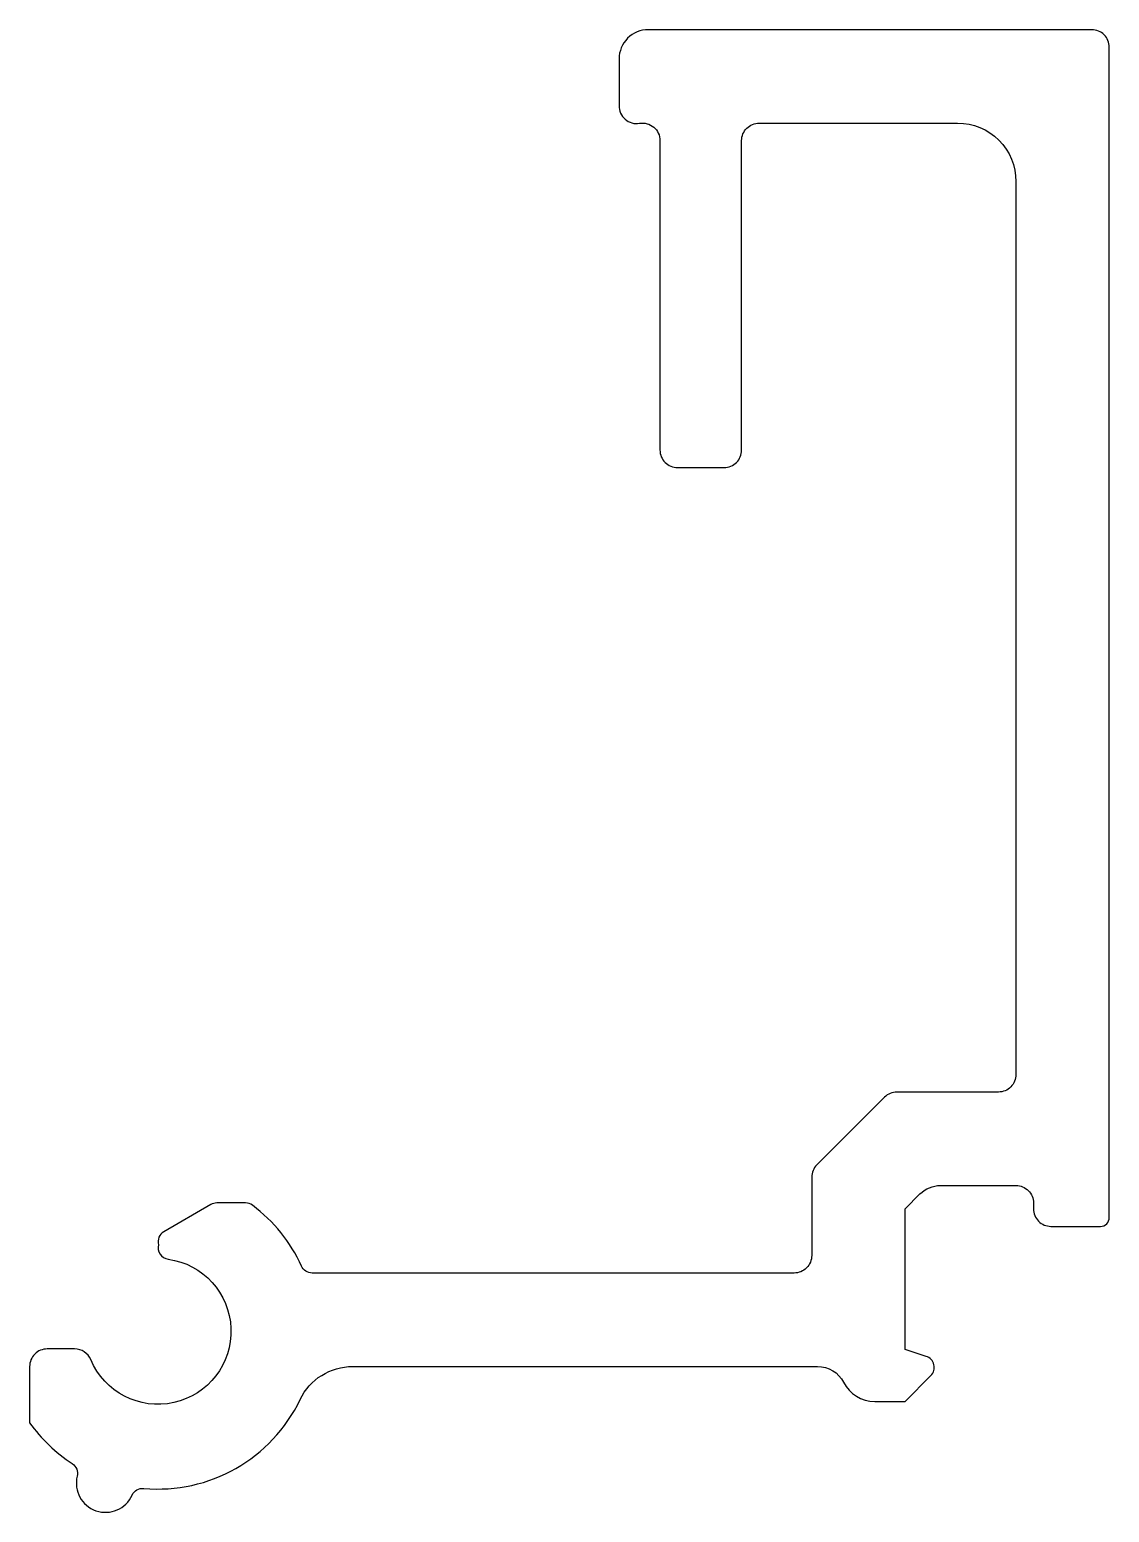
# Model space of a CAD drawing. Extents: x -18.5 to 0, y -4.9 to 20.5.
import ezdxf

# ---------------------------------------------------------------- set-up
doc = ezdxf.new("R2010")
doc.units = 0
doc.header["$MEASUREMENT"] = 0
doc.layers.get('0').update_dxf_attribs({"linetype": 'CONTINUOUS'})

msp = doc.modelspace()

# ---------------------------------------------------------------- linework, layer by layer
msp.add_lwpolyline([(-0.002, 20.198, 0.414214), (-0.302, 20.498), (-7.902, 20.498, 0.414214), (-8.402, 19.998), (-8.402, 19.198, 0.47353), (-8.051, 18.894, -0.463455), (-7.702, 18.598), (-7.702, 13.298, 0.414214), (-7.402, 12.998), (-6.602, 12.998, 0.414214), (-6.302, 13.298), (-6.302, 18.598, -0.414214), (-6.002, 18.898), (-2.602, 18.898, -0.414214), (-1.602, 17.898), (-1.602, 2.598, -0.414214), (-1.902, 2.298), (-3.64, 2.298, 0.198912), (-3.852, 2.211), (-5.014, 1.049, 0.198912), (-5.102, 0.837), (-5.102, -0.502, -0.414214), (-5.402, -0.802), (-13.662, -0.802, -0.294111), (-13.844, -0.684, 0.125827), (-14.682, 0.358, 0.162278), (-14.802, 0.398), (-15.295, 0.398, 0.131652), (-15.395, 0.372), (-16.202, -0.094, 0.335757), (-16.295, -0.316, 0.446857), (-16.129, -0.564, -1.719861), (-17.454, -2.285, 0.302042), (-17.731, -2.102), (-18.202, -2.102, 0.414214), (-18.502, -2.402), (-18.502, -3.367, 0.094381), (-17.772, -4.066, -0.319514), (-17.687, -4.282, 0.912912), (-16.746, -4.607, -0.319514), (-16.546, -4.491, 0.313201), (-13.867, -2.969, -0.288531), (-12.965, -2.402), (-5.002, -2.402, -0.281861), (-4.556, -2.674, 0.281861), (-4.022, -3.002), (-3.502, -3.002), (-3.06, -2.56, 0.560027), (-3.14, -2.229), (-3.502, -2.111), (-3.502, 0.298), (-3.248, 0.552, -0.198912), (-2.895, 0.698), (-1.602, 0.698, -0.414214), (-1.302, 0.398), (-1.302, 0.298, 0.414214), (-1.002, -0.002), (-0.152, -0.002, 0.414214), (-0.002, 0.148)], format="xyb", close=True)

doc.saveas('drawing.dxf')
